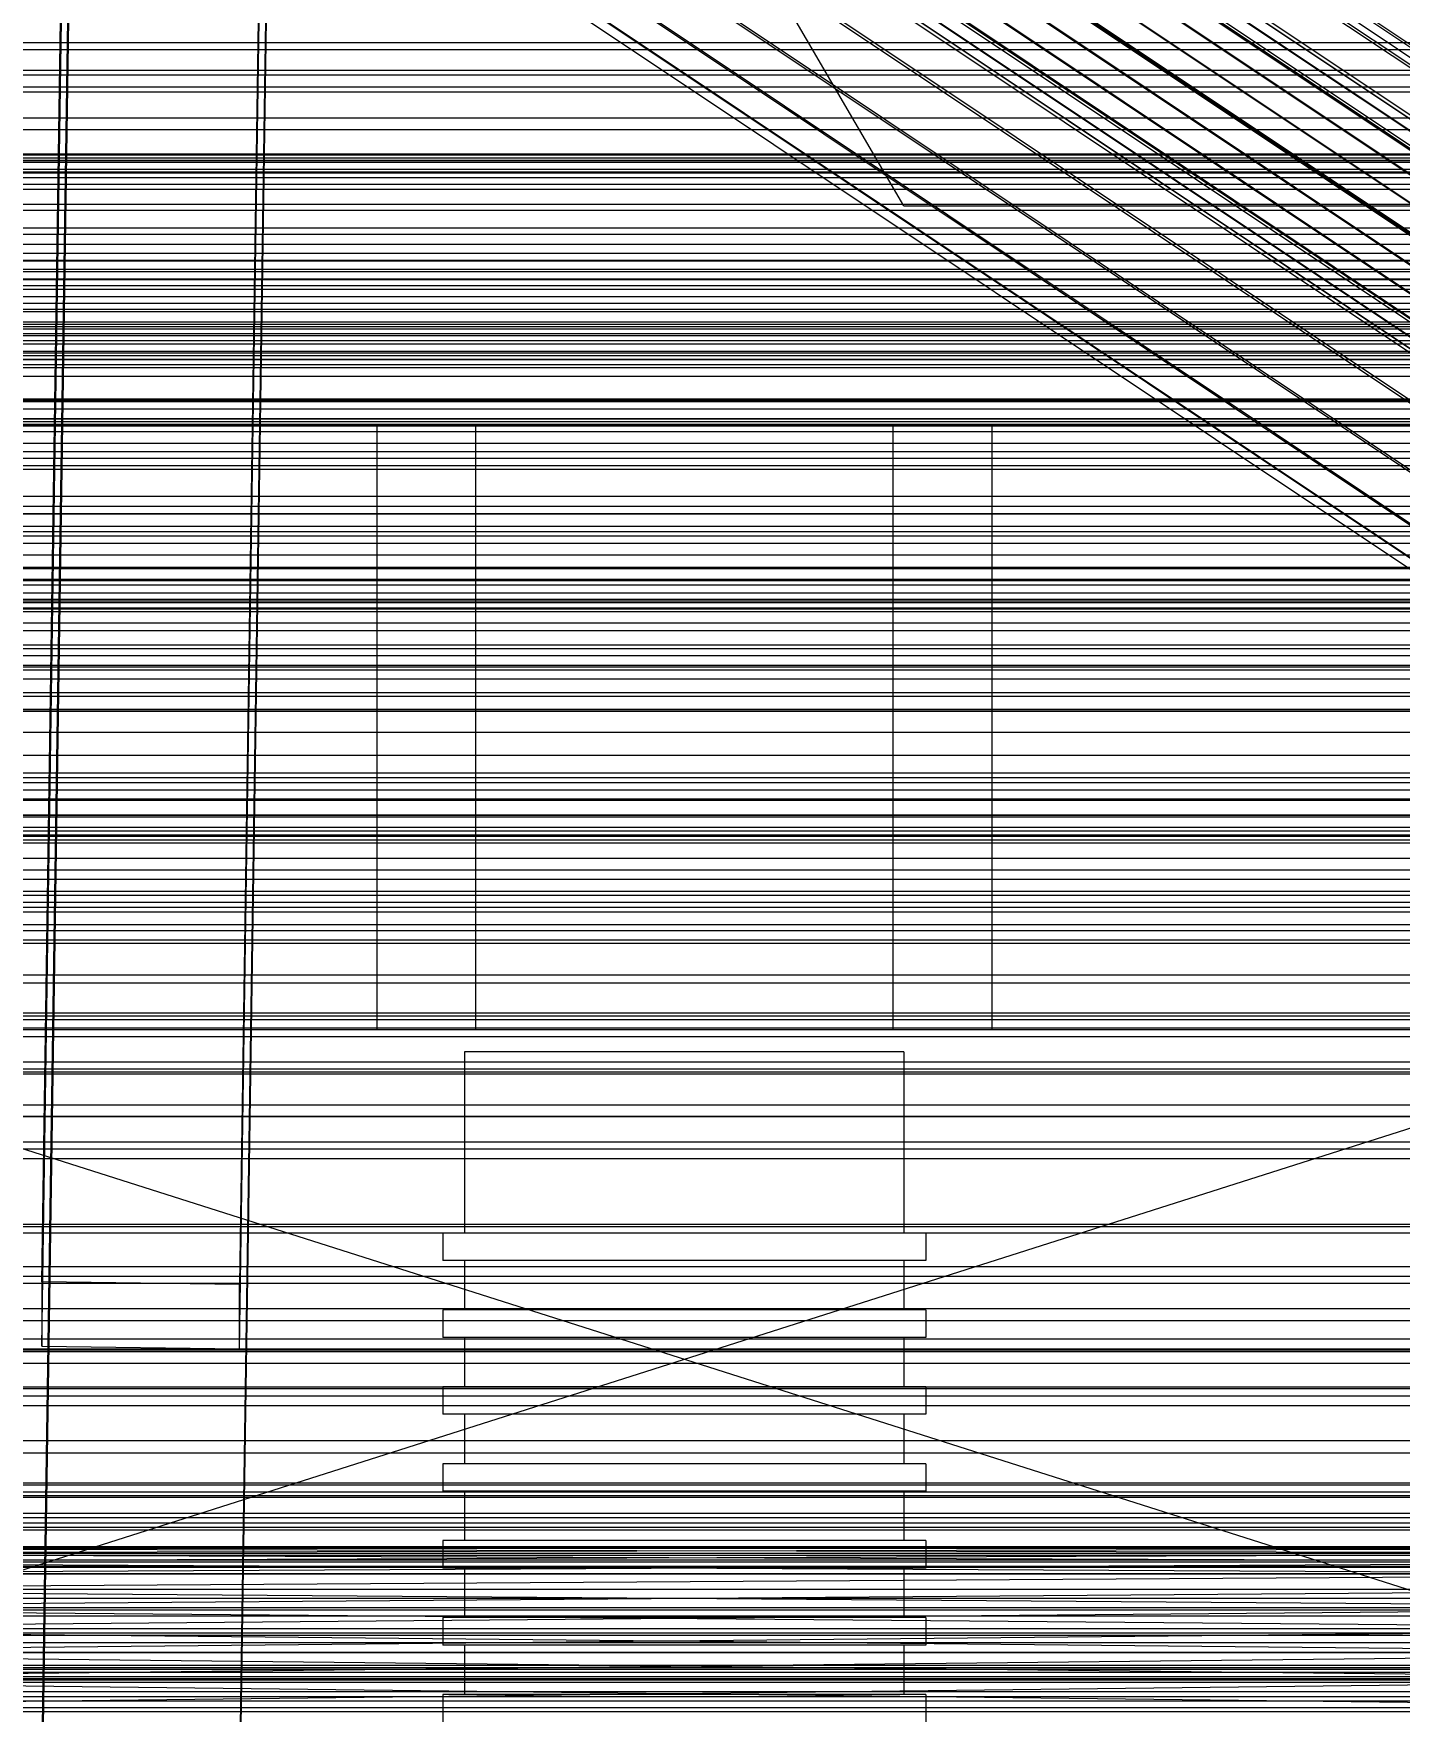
# Model space of a CAD drawing. Header units: millimetres. Extents: x -1970 to 59977, y -65068 to 6837.
# Drawn here: x -379.3 to -254.9, y -33817 to -33664.3 of the extents above; entities that cross this region are included whole.
import ezdxf

# ---------------------------------------------------------------- set-up
doc = ezdxf.new("R2010")
doc.units = ezdxf.units.MM
for name, color, linetype, lineweight in [('COTAS_O', 1, 'Continuous', 0), ('frontal_briquetadora', 7, 'Continuous', 0), ('frontal_C01', 7, 'Continuous', 0), ('frontal_C02', 7, 'Continuous', 0), ('frontal_C03', 7, 'Continuous', 0), ('frontal_mezcladora', 7, 'Continuous', 0), ('frontal_secador', 7, 'Continuous', 0)]:
    doc.layers.add(name, color=color, linetype=linetype, lineweight=lineweight)
doc.dimstyles.new('R19_100', dxfattribs={"dimtxt": 250, "dimasz": 150, "dimexe": 150, "dimexo": 80, "dimgap": 100, "dimtad": 1, "dimtih": 1, "dimtoh": 1, "dimdsep": 46, "dimcen": 0.09, "dimadec": 0, "dimazin": 0, "dimtfac": 1, "dimtdec": 4, "dimtofl": 0, "dimtmove": 0, "dimatfit": 3, "dimfxl": 1, "dimtolj": 1, "dimtzin": 0, "dimarcsym": 0})

# ---------------------------------------------------------------- blocks, each defined once
blk = doc.blocks.new('*D39')
at = {"layer": 'COTAS_O', "color": 0, "lineweight": -2, "transparency": 16777216}
for p, q in [((-1725, -34320), (-1725, -33550)), ((1725, -34320), (1725, -33550)), ((-1575, -33700), (1575, -33700))]:
    blk.add_line(p, q, dxfattribs=at)
at = {"layer": 'COTAS_O', "color": 0, "transparency": 16777216}
for points in [[(-1575, -33675), (-1575, -33725), (-1725, -33700)], [(1575, -33675), (1575, -33725), (1725, -33700)]]:
    blk.add_solid(points, dxfattribs=at)
at = {"layer": 'Defpoints', "color": 0, "transparency": 16777216}
for p in [(1725, -33700), (-1725, -34400), (1725, -34400)]:
    blk.add_point(p, dxfattribs=at)
blk = doc.blocks.new('*D42')
at = {"layer": 'COTAS_O', "color": 0, "lineweight": -2, "transparency": 16777216}
for p, q in [((-570, -33700), (200, -33700)), ((50, -34750), (50, -33850)), ((-570, -34900), (200, -34900))]:
    blk.add_line(p, q, dxfattribs=at)
at = {"layer": 'COTAS_O', "color": 0, "transparency": 16777216}
for points in [[(25, -33850), (75, -33850), (50, -33700)], [(25, -34750), (75, -34750), (50, -34900)]]:
    blk.add_solid(points, dxfattribs=at)
at = {"layer": 'Defpoints', "color": 0, "transparency": 16777216}
for p in [(-650, -33700), (50, -33700), (-650, -34900)]:
    blk.add_point(p, dxfattribs=at)

msp = doc.modelspace()

# ---------------------------------------------------------------- linework, layer by layer
at = {"layer": 'frontal_briquetadora'}
for p, q in [((-348, -33700), (-292, -33700)), ((-348, -33700), (-348, -33755)), ((-301, -33700), (-339, -33700)), ((-339, -33700), (-339, -33755)), ((-301, -33700), (-301, -33755)), ((-292, -33700), (-292, -33755)), ((-210, -33820), (-430, -33750)), ((-430, -33750), (-210, -33750)), ((-210, -33750), (-430, -33820)), ((-292, -33755), (-348, -33755)), ((-301, -33755), (-339, -33755)), ((-338.019, -33757), (-340, -33757)), ((-340, -33757), (-340, -33773.5)), ((-332.47, -33757), (-338.019, -33757)), ((-324.45, -33757), (-332.47, -33757)), ((-315.55, -33757), (-324.45, -33757)), ((-307.53, -33757), (-315.55, -33757)), ((-301.981, -33757), (-307.53, -33757)), ((-300, -33757), (-301.981, -33757)), ((-300, -33757), (-300, -33773.5)), ((-339.821, -33773.5), (-342, -33773.5)), ((-342, -33773.5), (-342, -33776)), ((-338.019, -33773.5), (-340, -33773.5)), ((-333.717, -33773.5), (-339.821, -33773.5)), ((-332.47, -33773.5), (-338.019, -33773.5)), ((-324.895, -33773.5), (-333.717, -33773.5)), ((-324.45, -33773.5), (-332.47, -33773.5)), ((-315.105, -33773.5), (-324.895, -33773.5)), ((-315.55, -33773.5), (-324.45, -33773.5)), ((-307.53, -33773.5), (-315.55, -33773.5)), ((-306.283, -33773.5), (-315.105, -33773.5)), ((-301.981, -33773.5), (-307.53, -33773.5)), ((-300.179, -33773.5), (-306.283, -33773.5)), ((-300, -33773.5), (-301.981, -33773.5)), ((-298, -33773.5), (-300.179, -33773.5)), ((-298, -33773.5), (-298, -33776)), ((-339.821, -33776), (-342, -33776)), ((-338.019, -33776), (-340, -33776)), ((-340, -33776), (-340, -33780.5)), ((-333.717, -33776), (-339.821, -33776)), ((-332.47, -33776), (-338.019, -33776)), ((-324.895, -33776), (-333.717, -33776)), ((-324.45, -33776), (-332.47, -33776)), ((-315.105, -33776), (-324.895, -33776)), ((-315.55, -33776), (-324.45, -33776)), ((-307.53, -33776), (-315.55, -33776)), ((-306.283, -33776), (-315.105, -33776)), ((-301.981, -33776), (-307.53, -33776)), ((-300.179, -33776), (-306.283, -33776)), ((-300, -33776), (-301.981, -33776)), ((-298, -33776), (-300.179, -33776)), ((-300, -33776), (-300, -33780.5)), ((-339.821, -33780.5), (-342, -33780.5)), ((-342, -33780.5), (-342, -33783)), ((-338.019, -33780.5), (-340, -33780.5)), ((-333.717, -33780.5), (-339.821, -33780.5)), ((-332.47, -33780.5), (-338.019, -33780.5)), ((-324.895, -33780.5), (-333.717, -33780.5)), ((-324.45, -33780.5), (-332.47, -33780.5)), ((-315.105, -33780.5), (-324.895, -33780.5)), ((-315.55, -33780.5), (-324.45, -33780.5)), ((-307.53, -33780.5), (-315.55, -33780.5)), ((-306.283, -33780.5), (-315.105, -33780.5)), ((-301.981, -33780.5), (-307.53, -33780.5)), ((-300.179, -33780.5), (-306.283, -33780.5)), ((-300, -33780.5), (-301.981, -33780.5)), ((-298, -33780.5), (-300.179, -33780.5)), ((-298, -33780.5), (-298, -33783)), ((-339.821, -33783), (-342, -33783)), ((-338.019, -33783), (-340, -33783)), ((-340, -33783), (-340, -33787.5)), ((-333.717, -33783), (-339.821, -33783)), ((-332.47, -33783), (-338.019, -33783)), ((-324.895, -33783), (-333.717, -33783)), ((-324.45, -33783), (-332.47, -33783)), ((-315.105, -33783), (-324.895, -33783)), ((-315.55, -33783), (-324.45, -33783)), ((-307.53, -33783), (-315.55, -33783)), ((-306.283, -33783), (-315.105, -33783)), ((-301.981, -33783), (-307.53, -33783)), ((-300.179, -33783), (-306.283, -33783)), ((-300, -33783), (-301.981, -33783)), ((-298, -33783), (-300.179, -33783)), ((-300, -33783), (-300, -33787.5)), ((-339.821, -33787.5), (-342, -33787.5)), ((-342, -33787.5), (-342, -33790)), ((-338.019, -33787.5), (-340, -33787.5)), ((-333.717, -33787.5), (-339.821, -33787.5)), ((-332.47, -33787.5), (-338.019, -33787.5)), ((-324.895, -33787.5), (-333.717, -33787.5)), ((-324.45, -33787.5), (-332.47, -33787.5)), ((-315.105, -33787.5), (-324.895, -33787.5)), ((-315.55, -33787.5), (-324.45, -33787.5)), ((-307.53, -33787.5), (-315.55, -33787.5)), ((-306.283, -33787.5), (-315.105, -33787.5)), ((-301.981, -33787.5), (-307.53, -33787.5)), ((-300.179, -33787.5), (-306.283, -33787.5)), ((-300, -33787.5), (-301.981, -33787.5)), ((-298, -33787.5), (-300.179, -33787.5)), ((-298, -33787.5), (-298, -33790)), ((-339.821, -33790), (-342, -33790)), ((-338.019, -33790), (-340, -33790)), ((-340, -33790), (-340, -33794.5)), ((-333.717, -33790), (-339.821, -33790)), ((-332.47, -33790), (-338.019, -33790)), ((-324.895, -33790), (-333.717, -33790)), ((-324.45, -33790), (-332.47, -33790)), ((-315.105, -33790), (-324.895, -33790)), ((-315.55, -33790), (-324.45, -33790)), ((-307.53, -33790), (-315.55, -33790)), ((-306.283, -33790), (-315.105, -33790)), ((-301.981, -33790), (-307.53, -33790)), ((-300.179, -33790), (-306.283, -33790)), ((-300, -33790), (-301.981, -33790)), ((-298, -33790), (-300.179, -33790)), ((-300, -33790), (-300, -33794.5)), ((-339.821, -33794.5), (-342, -33794.5)), ((-342, -33794.5), (-342, -33797)), ((-338.019, -33794.5), (-340, -33794.5)), ((-333.717, -33794.5), (-339.821, -33794.5)), ((-332.47, -33794.5), (-338.019, -33794.5)), ((-324.895, -33794.5), (-333.717, -33794.5)), ((-324.45, -33794.5), (-332.47, -33794.5)), ((-315.105, -33794.5), (-324.895, -33794.5)), ((-315.55, -33794.5), (-324.45, -33794.5)), ((-307.53, -33794.5), (-315.55, -33794.5)), ((-306.283, -33794.5), (-315.105, -33794.5)), ((-301.981, -33794.5), (-307.53, -33794.5)), ((-300.179, -33794.5), (-306.283, -33794.5)), ((-300, -33794.5), (-301.981, -33794.5)), ((-298, -33794.5), (-300.179, -33794.5)), ((-298, -33794.5), (-298, -33797)), ((-339.821, -33797), (-342, -33797)), ((-338.019, -33797), (-340, -33797)), ((-340, -33797), (-340, -33801.5)), ((-333.717, -33797), (-339.821, -33797)), ((-332.47, -33797), (-338.019, -33797)), ((-324.895, -33797), (-333.717, -33797)), ((-324.45, -33797), (-332.47, -33797)), ((-315.105, -33797), (-324.895, -33797)), ((-315.55, -33797), (-324.45, -33797)), ((-307.53, -33797), (-315.55, -33797)), ((-306.283, -33797), (-315.105, -33797)), ((-301.981, -33797), (-307.53, -33797)), ((-300.179, -33797), (-306.283, -33797)), ((-300, -33797), (-301.981, -33797)), ((-298, -33797), (-300.179, -33797)), ((-300, -33797), (-300, -33801.5)), ((-210, -33802.05), (-430, -33802.209)), ((-210, -33802.05), (-430, -33802.05)), ((-210, -33802.209), (-430, -33802.05)), ((-210, -33802.209), (-430, -33802.684)), ((-210, -33802.209), (-430, -33802.209)), ((-210, -33802.684), (-430, -33802.209)), ((-339.821, -33801.5), (-342, -33801.5)), ((-342, -33801.5), (-342, -33804)), ((-338.019, -33801.5), (-340, -33801.5)), ((-333.717, -33801.5), (-339.821, -33801.5)), ((-332.47, -33801.5), (-338.019, -33801.5)), ((-324.895, -33801.5), (-333.717, -33801.5)), ((-324.45, -33801.5), (-332.47, -33801.5)), ((-315.105, -33801.5), (-324.895, -33801.5)), ((-315.55, -33801.5), (-324.45, -33801.5)), ((-307.53, -33801.5), (-315.55, -33801.5)), ((-306.283, -33801.5), (-315.105, -33801.5)), ((-301.981, -33801.5), (-307.53, -33801.5)), ((-300.179, -33801.5), (-306.283, -33801.5)), ((-300, -33801.5), (-301.981, -33801.5)), ((-298, -33801.5), (-300.179, -33801.5)), ((-298, -33801.5), (-298, -33804)), ((-210, -33802.684), (-430, -33803.471)), ((-210, -33802.684), (-430, -33802.684)), ((-210, -33803.471), (-430, -33802.684)), ((-210, -33803.471), (-430, -33804.562)), ((-210, -33803.471), (-430, -33803.471)), ((-210, -33804.562), (-430, -33803.471)), ((-339.821, -33804), (-342, -33804)), ((-338.019, -33804), (-340, -33804)), ((-340, -33804), (-340, -33808.5)), ((-333.717, -33804), (-339.821, -33804)), ((-332.47, -33804), (-338.019, -33804)), ((-324.895, -33804), (-333.717, -33804)), ((-324.45, -33804), (-332.47, -33804)), ((-315.105, -33804), (-324.895, -33804)), ((-315.55, -33804), (-324.45, -33804)), ((-307.53, -33804), (-315.55, -33804)), ((-306.283, -33804), (-315.105, -33804)), ((-301.981, -33804), (-307.53, -33804)), ((-300.179, -33804), (-306.283, -33804)), ((-300, -33804), (-301.981, -33804)), ((-298, -33804), (-300.179, -33804)), ((-300, -33804), (-300, -33808.5)), ((-210, -33804.562), (-430, -33805.946)), ((-210, -33804.562), (-430, -33804.562)), ((-210, -33805.946), (-430, -33807.611)), ((-210, -33805.946), (-430, -33805.946)), ((-210, -33807.611), (-430, -33805.946)), ((-210, -33807.611), (-430, -33809.54)), ((-210, -33807.611), (-430, -33807.611)), ((-430, -33807.611), (-210, -33809.54)), ((-339.821, -33808.5), (-342, -33808.5)), ((-342, -33808.5), (-342, -33811)), ((-338.019, -33808.5), (-340, -33808.5)), ((-333.717, -33808.5), (-339.821, -33808.5)), ((-332.47, -33808.5), (-338.019, -33808.5)), ((-324.895, -33808.5), (-333.717, -33808.5)), ((-324.45, -33808.5), (-332.47, -33808.5)), ((-315.105, -33808.5), (-324.895, -33808.5)), ((-315.55, -33808.5), (-324.45, -33808.5)), ((-307.53, -33808.5), (-315.55, -33808.5)), ((-306.283, -33808.5), (-315.105, -33808.5)), ((-301.981, -33808.5), (-307.53, -33808.5)), ((-300.179, -33808.5), (-306.283, -33808.5)), ((-300, -33808.5), (-301.981, -33808.5)), ((-298, -33808.5), (-300.179, -33808.5)), ((-298, -33808.5), (-298, -33811)), ((-210, -33809.54), (-430, -33811.715)), ((-210, -33809.54), (-430, -33809.54)), ((-430, -33809.54), (-210, -33811.715)), ((-210, -33811.715), (-430, -33811.715)), ((-430, -33814.115), (-210, -33811.715)), ((-430, -33811.715), (-210, -33814.115)), ((-339.821, -33811), (-342, -33811)), ((-338.019, -33811), (-340, -33811)), ((-340, -33811), (-340, -33815.5)), ((-333.717, -33811), (-339.821, -33811)), ((-332.47, -33811), (-338.019, -33811)), ((-324.895, -33811), (-333.717, -33811)), ((-324.45, -33811), (-332.47, -33811)), ((-315.105, -33811), (-324.895, -33811)), ((-315.55, -33811), (-324.45, -33811)), ((-307.53, -33811), (-315.55, -33811)), ((-306.283, -33811), (-315.105, -33811)), ((-301.981, -33811), (-307.53, -33811)), ((-300.179, -33811), (-306.283, -33811)), ((-300, -33811), (-301.981, -33811)), ((-298, -33811), (-300.179, -33811)), ((-300, -33811), (-300, -33815.5)), ((-210, -33814.115), (-430, -33814.115)), ((-430, -33816.716), (-210, -33814.115)), ((-430, -33814.115), (-210, -33816.716)), ((-339.821, -33815.5), (-342, -33815.5)), ((-342, -33815.5), (-342, -33818)), ((-338.019, -33815.5), (-340, -33815.5)), ((-333.717, -33815.5), (-339.821, -33815.5)), ((-332.47, -33815.5), (-338.019, -33815.5)), ((-324.895, -33815.5), (-333.717, -33815.5)), ((-324.45, -33815.5), (-332.47, -33815.5)), ((-315.105, -33815.5), (-324.895, -33815.5)), ((-315.55, -33815.5), (-324.45, -33815.5)), ((-307.53, -33815.5), (-315.55, -33815.5)), ((-306.283, -33815.5), (-315.105, -33815.5)), ((-301.981, -33815.5), (-307.53, -33815.5)), ((-300.179, -33815.5), (-306.283, -33815.5)), ((-300, -33815.5), (-301.981, -33815.5)), ((-298, -33815.5), (-300.179, -33815.5)), ((-298, -33815.5), (-298, -33818)), ((-210, -33816.716), (-430, -33816.716))]:
    msp.add_line(p, q, dxfattribs=at)
at = {"layer": 'frontal_C01'}
for p, q in [((-356.348, -33604.84), (-142.549, -33747.518)), ((-355.53, -33604.291), (-141.731, -33746.969)), ((-355.017, -33604.251), (-141.218, -33746.929)), ((-354.844, -33604.721), (-141.045, -33747.398)), ((-357.415, -33605.859), (-143.617, -33748.536)), ((-355.541, -33607.031), (-141.742, -33749.709)), ((-355.022, -33605.669), (-141.224, -33748.347)), ((-358.659, -33607.278), (-144.861, -33749.956)), ((-146.196, -33751.68), (-359.995, -33609.002)), ((-356.363, -33608.714), (-142.565, -33751.392)), ((-341.461, -33608.985), (-157.152, -33731.983)), ((-361.332, -33610.912), (-147.533, -33753.59)), ((-357.434, -33610.603), (-143.635, -33753.281)), ((-362.578, -33612.879), (-148.779, -33755.557)), ((-358.68, -33612.57), (-144.881, -33755.248)), ((-334.981, -33613.037), (-150.672, -33736.035)), ((-363.648, -33614.769), (-149.85, -33757.446)), ((-360.017, -33614.481), (-146.218, -33757.158)), ((-160.922, -33736.848), (-345.231, -33613.85)), ((-361.352, -33616.204), (-147.554, -33758.882)), ((-364.989, -33617.814), (-151.191, -33760.492)), ((-364.471, -33616.452), (-150.672, -33759.129)), ((-362.596, -33617.624), (-148.798, -33760.302)), ((-365.168, -33618.762), (-151.369, -33761.44)), ((-364.995, -33619.232), (-151.196, -33761.91)), ((-364.482, -33619.191), (-150.683, -33761.869)), ((-363.664, -33618.643), (-149.865, -33761.32)), ((-349.002, -33619.242), (-164.693, -33742.24)), ((-338.003, -33618.37), (-153.694, -33741.368)), ((-341.52, -33623.921), (-157.211, -33746.919)), ((-352.519, -33624.793), (-168.21, -33747.791)), ((-345.291, -33629.312), (-160.982, -33752.31)), ((-378.512, -33823.891), (-375.644, -33630.891)), ((-357.646, -33631.134), (-360.514, -33824.134)), ((-355.541, -33630.125), (-171.232, -33753.123)), ((-349.061, -33634.177), (-164.752, -33757.175)), ((-357.863, -33634.875), (-173.554, -33757.873)), ((-378.512, -33829.979), (-375.644, -33636.979)), ((-360.514, -33830.222), (-357.646, -33637.222)), ((-359.326, -33638.719), (-175.016, -33761.717)), ((-352.572, -33638.183), (-168.263, -33761.182)), ((-359.83, -33641.395), (-175.521, -33764.393)), ((-355.584, -33641.058), (-171.275, -33764.057)), ((-359.341, -33642.721), (-175.032, -33765.719)), ((-357.893, -33642.606), (-173.584, -33765.604)), ((-450, -33750.719), (450, -33750.719)), ((450, -33762.894), (-450, -33762.894)), ((450, -33784.058), (-450, -33784.058)), ((-450, -33796.233), (450, -33796.233))]:
    msp.add_line(p, q, dxfattribs=at)
at = {"layer": 'frontal_C02'}
for p, q in [((-378.512, -33777.948), (-375.644, -33584.181)), ((-357.646, -33584.424), (-360.514, -33778.191)), ((-378.512, -33783.793), (-375.644, -33590.026)), ((-360.514, -33784.037), (-357.646, -33590.27)), ((-359.83, -33594.593), (-175.521, -33718.077)), ((-359.341, -33595.837), (-175.032, -33719.321)), ((-357.893, -33595.64), (-173.584, -33719.124)), ((-425, -33772.681), (425, -33772.681)), ((-360.514, -33778.191), (-378.512, -33777.948)), ((-378.512, -33777.948), (-378.512, -33783.793)), ((-360.514, -33784.037), (-360.514, -33778.191)), ((425, -33784.157), (-425, -33784.157)), ((-378.512, -33783.793), (-360.514, -33784.037)), ((425, -33787.528), (-425, -33787.528)), ((-425, -33799.004), (425, -33799.004))]:
    msp.add_line(p, q, dxfattribs=at)
at = {"layer": 'frontal_C03'}
for p, q in [((1250, -33665.16), (-1250, -33665.16)), ((1250, -33665.814), (-1250, -33665.814)), ((-1250, -33667.659), (1250, -33667.659)), ((1250, -33668.121), (-1250, -33668.121)), ((-1250, -33669.178), (1250, -33669.178)), ((-1250, -33669.615), (1250, -33669.615)), ((1250, -33672.031), (-1250, -33672.031)), ((1250, -33673.088), (-1250, -33673.088)), ((-1268, -33675.632), (1268, -33675.632)), ((-1268, -33675.857), (1268, -33675.857)), ((-1250, -33675.259), (1250, -33675.259)), ((1250, -33675.395), (-1250, -33675.395)), ((-1268, -33676.021), (1268, -33676.021)), ((-1268, -33676.679), (1268, -33676.679)), ((-1268, -33676.996), (1268, -33676.996)), ((1250, -33676.049), (-1250, -33676.049)), ((1250, -33676.93), (-1250, -33676.93)), ((-1268, -33678.042), (1268, -33678.042)), ((-1268, -33678.491), (1268, -33678.491)), ((1250, -33677.44), (-1250, -33677.44)), ((-1268, -33679.855), (1268, -33679.855)), ((-1268, -33680.405), (1268, -33680.405)), ((-1268, -33681.992), (1268, -33681.992)), ((1268, -33682.606), (-1268, -33682.606)), ((-1268, -33684.309), (1268, -33684.309)), ((-1268, -33684.944), (1268, -33684.944)), ((-1250, -33683.498), (1250, -33683.498)), ((-1250, -33685.756), (1250, -33685.756)), ((-1268, -33686.648), (1268, -33686.648)), ((-1268, -33687.261), (1268, -33687.261)), ((1250, -33686.737), (-1250, -33686.737)), ((1250, -33687.618), (-1250, -33687.618)), ((-1268, -33688.849), (1268, -33688.849)), ((-1268, -33689.399), (1268, -33689.399)), ((1250, -33688.271), (-1250, -33688.271)), ((-1268, -33690.762), (1268, -33690.762)), ((1250, -33690.579), (-1250, -33690.579)), ((-1268, -33691.211), (1268, -33691.211)), ((-1268, -33692.257), (1268, -33692.257)), ((-1268, -33692.575), (1268, -33692.575)), ((-1250, -33691.636), (1250, -33691.636)), ((-1250, -33691.813), (1250, -33691.813)), ((-1268, -33693.233), (1268, -33693.233)), ((-1268, -33693.397), (1268, -33693.397)), ((-1268, -33693.621), (1268, -33693.621)), ((-1250, -33693.994), (1250, -33693.994)), ((1250, -33694.488), (-1250, -33694.488)), ((1250, -33695.546), (-1250, -33695.546)), ((1250, -33697.853), (-1250, -33697.853)), ((1250, -33698.506), (-1250, -33698.506)), ((1250, -33699.388), (-1250, -33699.388)), ((-1250, -33699.639), (1250, -33699.639)), ((-1250, -33701.595), (1250, -33701.595)), ((-1250, -33706.442), (1250, -33706.442)), ((-1250, -33708.038), (1250, -33708.038)), ((1250, -33709.194), (-1250, -33709.194)), ((1250, -33710.076), (-1250, -33710.076)), ((1250, -33710.729), (-1250, -33710.729)), ((-1250, -33711.758), (1250, -33711.758)), ((-1250, -33712.887), (1250, -33712.887)), ((1250, -33713.036), (-1250, -33713.036)), ((-1250, -33714.094), (1250, -33714.094)), ((-1250, -33715.225), (1250, -33715.225)), ((-1250, -33715.809), (1250, -33715.809)), ((-1250, -33716.607), (1250, -33716.607)), ((1250, -33716.946), (-1250, -33716.946)), ((1250, -33718.003), (-1250, -33718.003)), ((1250, -33720.311), (-1250, -33720.311)), ((1250, -33720.964), (-1250, -33720.964)), ((1250, -33721.845), (-1250, -33721.845)), ((1250, -33731.652), (-1250, -33731.652)), ((1250, -33732.533), (-1250, -33732.533)), ((1250, -33733.187), (-1250, -33733.187)), ((-1500, -33735.441), (1500, -33735.441)), ((1250, -33735.494), (-1250, -33735.494)), ((-1250, -33736.551), (1250, -33736.551)), ((1530, -33737.417), (-1530, -33737.417)), ((1250, -33739.403), (-1250, -33739.403)), ((1250, -33740.461), (-1250, -33740.461)), ((1530, -33742.417), (-1530, -33742.417)), ((1250, -33742.768), (-1250, -33742.768)), ((1250, -33743.422), (-1250, -33743.422)), ((1250, -33744.303), (-1250, -33744.303)), ((1500, -33746.85), (-1500, -33746.85)), ((1500, -33747.135), (-1500, -33747.135)), ((1250, -33754.109), (-1250, -33754.109)), ((1250, -33754.991), (-1250, -33754.991)), ((1250, -33755.644), (-1250, -33755.644)), ((1250, -33757.952), (-1250, -33757.952)), ((-1500, -33758.543), (1500, -33758.543)), ((-1250, -33759.009), (1250, -33759.009)), ((1250, -33761.861), (-1250, -33761.861)), ((1250, -33762.918), (-1250, -33762.918)), ((1250, -33765.226), (-1250, -33765.226)), ((1250, -33765.879), (-1250, -33765.879)), ((1250, -33766.761), (-1250, -33766.761)), ((1250, -33776.567), (-1250, -33776.567)), ((1250, -33777.448), (-1250, -33777.448)), ((1250, -33778.102), (-1250, -33778.102)), ((1250, -33780.409), (-1250, -33780.409)), ((-1250, -33781.467), (1250, -33781.467)), ((1250, -33784.319), (-1250, -33784.319)), ((1250, -33785.376), (-1250, -33785.376)), ((1250, -33787.683), (-1250, -33787.683)), ((1250, -33788.337), (-1250, -33788.337)), ((1250, -33789.218), (-1250, -33789.218)), ((1530, -33792.417), (-1530, -33792.417)), ((-1250, -33796.431), (1250, -33796.431)), ((1530, -33797.417), (-1530, -33797.417)), ((-1250, -33797.064), (1250, -33797.064)), ((-1250, -33797.528), (1250, -33797.528)), ((1250, -33799.025), (-1250, -33799.025)), ((-1250, -33799.383), (1250, -33799.383)), ((1250, -33799.906), (-1250, -33799.906)), ((-1250, -33800.28), (1250, -33800.28)), ((1250, -33800.56), (-1250, -33800.56)), ((1250, -33802.867), (-1250, -33802.867)), ((-1250, -33803.232), (1250, -33803.232)), ((-1250, -33803.924), (1250, -33803.924)), ((-1250, -33804.499), (1250, -33804.499)), ((1250, -33806.776), (-1250, -33806.776)), ((1250, -33807.834), (-1250, -33807.834)), ((-1250, -33808.347), (1250, -33808.347)), ((-1250, -33809.899), (1250, -33809.899)), ((1250, -33810.141), (-1250, -33810.141)), ((1250, -33810.795), (-1250, -33810.795)), ((1250, -33811.676), (-1250, -33811.676)), ((-1500, -33812.82), (1500, -33812.82)), ((-1500, -33813.045), (1500, -33813.045)), ((-1500, -33813.209), (1500, -33813.209)), ((-1500, -33813.867), (1500, -33813.867)), ((-1500, -33814.184), (1500, -33814.184)), ((-1250, -33814.379), (1250, -33814.379)), ((-1500, -33815.23), (1500, -33815.23)), ((-1500, -33815.679), (1500, -33815.679)), ((1250, -33816.111), (-1250, -33816.111)), ((-1500, -33817.043), (1500, -33817.043))]:
    msp.add_line(p, q, dxfattribs=at)
at = {"layer": 'frontal_mezcladora'}
for p, q in [((-300, -33680), (-575, -33210)), ((-300, -33680), (300, -33680)), ((-650, -33700), (650, -33700)), ((-650, -33730), (650, -33730)), ((-625, -33730), (625, -33730))]:
    msp.add_line(p, q, dxfattribs=at)
at = {"layer": 'frontal_secador'}
for p, q in [((-1250, -33676), (1250, -33676)), ((-1250, -33682), (1250, -33682)), ((-1250, -33685), (1250, -33685)), ((1250, -33686), (-1250, -33686)), ((-1250, -33686.659), (1250, -33686.659)), ((1250, -33689.659), (-1250, -33689.659)), ((-1250, -33691), (1250, -33691)), ((1250, -33694), (-1250, -33694)), ((-1250, -33694.728), (1250, -33694.728)), ((-1250, -33697.588), (1250, -33697.588)), ((1250, -33697.611), (-1250, -33697.611)), ((1250, -33697.728), (-1250, -33697.728)), ((-1250, -33699.387), (1250, -33699.387)), ((1250, -33699.918), (-1250, -33699.918)), ((-1250, -33700), (1250, -33700)), ((1250, -33700.588), (-1250, -33700.588)), ((1250, -33702.387), (-1250, -33702.387)), ((1250, -33703), (-1250, -33703)), ((-1250, -33703.65), (1250, -33703.65)), ((1250, -33704), (-1250, -33704)), ((1250, -33707.382), (-1250, -33707.382)), ((-1250, -33708), (1250, -33708)), ((1250, -33709.689), (-1250, -33709.689)), ((1250, -33714), (-1250, -33714)), ((1250, -33714.545), (-1250, -33714.545)), ((1250, -33716), (-1250, -33716)), ((1250, -33716.144), (-1250, -33716.144)), ((1250, -33716.709), (-1250, -33716.709)), ((1250, -33718.686), (-1250, -33718.686)), ((1250, -33720), (-1250, -33720)), ((1320, -33722), (-1320, -33722)), ((1320, -33722.273), (-1320, -33722.273)), ((1320, -33723.072), (-1320, -33723.072)), ((1250, -33722), (-1250, -33722)), ((1320, -33724.343), (-1320, -33724.343)), ((1250, -33724.651), (-1250, -33724.651)), ((1320, -33726), (-1320, -33726)), ((1250, -33725.859), (-1250, -33725.859)), ((-1250, -33726), (1250, -33726)), ((1320, -33727.929), (-1320, -33727.929)), ((-1320, -33730), (1320, -33730)), ((-1250, -33730), (1250, -33730)), ((1320, -33732.071), (-1320, -33732.071)), ((1320, -33734), (-1320, -33734)), ((1250, -33734.141), (-1250, -33734.141)), ((1320, -33735.657), (-1320, -33735.657)), ((1320, -33736.928), (-1320, -33736.928)), ((1320, -33737.727), (-1320, -33737.727)), ((1320, -33738), (-1320, -33738)), ((1250, -33737.285), (-1250, -33737.285)), ((1250, -33738), (-1250, -33738)), ((1250, -33741.314), (-1250, -33741.314)), ((1250, -33743.856), (-1250, -33743.856)), ((1250, -33745.455), (-1250, -33745.455)), ((1250, -33746), (-1250, -33746)), ((1360, -33753.5), (-1360, -33753.5)), ((1250, -33753.75), (-1250, -33753.75)), ((1360, -33754.863), (-1360, -33754.863)), ((1360, -33758.859), (-1360, -33758.859)), ((1360, -33765.216), (-1360, -33765.216)), ((1360, -33773.5), (-1360, -33773.5)), ((1250, -33772.924), (-1250, -33772.924)), ((1360, -33783.147), (-1360, -33783.147)), ((-1360, -33793.5), (1360, -33793.5)), ((-1250, -33793.5), (1250, -33793.5)), ((1360, -33803.853), (-1360, -33803.853)), ((1360, -33813.5), (-1360, -33813.5)), ((1250, -33814.076), (-1250, -33814.076))]:
    msp.add_line(p, q, dxfattribs=at)

# ---------------------------------------------------------------- dimensions: what is measured, and where the dimension line sits
at = {"layer": 'COTAS_O'}
for p1, p2, distance, picture, middle in [((-1725, -34400), (1725, -34400), 700, '*D39', (0, -33700)), ((-650, -34900), (-650, -33700), -700, '*D42', (50, -34300))]:
    dim = msp.add_aligned_dim(p1=p1, p2=p2, distance=distance, text='<> O', dimstyle='R19_100', dxfattribs=at)
    dim.commit()
    dim.dimension.update_dxf_attribs({"geometry": picture, "text_midpoint": middle})

doc.saveas('drawing.dxf')
